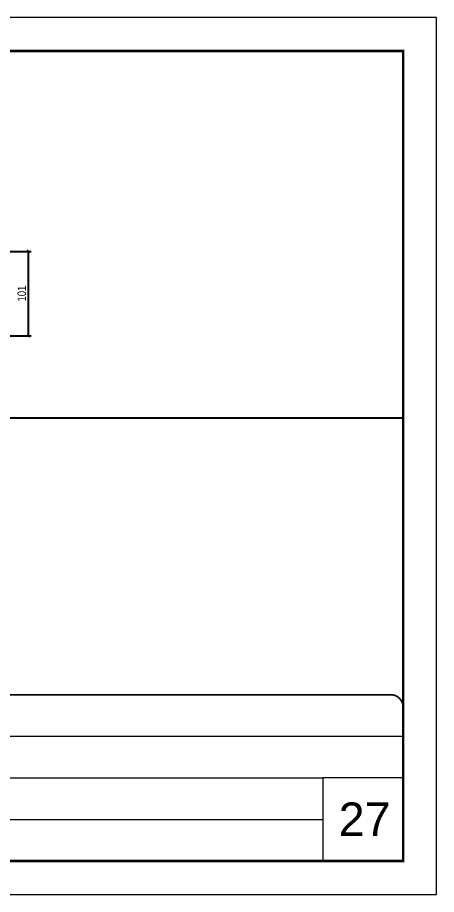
# Model space of a CAD drawing. Extents: x 3309 to 9563, y -2522 to 14608.
# Drawn here: x 7476 to 7978, y 6666 to 7716 of the extents above; entities that cross this region are included whole.
import ezdxf

# ---------------------------------------------------------------- set-up
doc = ezdxf.new("R2010")
doc.units = 0
doc.linetypes.add('CONTINUO', pattern=[0])
doc.linetypes.add('DASHED', pattern=[0.75, 0.5, -0.25])
for name, color, linetype, lineweight in [('CARIMBO', 255, 'Continuous', 9), ('Folhas', 255, 'Continuous', 9), ('SARRAFO DE PRESSAO', 251, 'DASHED', 9)]:
    doc.layers.add(name, color=color, linetype=linetype, lineweight=lineweight)
doc.layers.add('COTA', color=241, linetype='Continuous')
doc.styles.add('ARIAL', font='arial.ttf')
doc.styles.add('COTA TECNICA', font='techl___.ttf', dxfattribs={"height": 10})
doc.dimstyles.new('PAINEL', dxfattribs={"dimtxt": 10, "dimasz": 3, "dimexe": 3, "dimexo": 3, "dimgap": 3, "dimtad": 1, "dimdec": 1, "dimzin": 12, "dimdsep": 46, "dimtxsty": 'COTA TECNICA', "dimblk1": 'OBLIQUE', "dimblk2": 'OBLIQUE', "dimsah": 1, "dimcen": 0.9, "dimclrd": 4, "dimclre": 4, "dimclrt": 240, "dimadec": 1, "dimazin": 3, "dimtfac": 1, "dimtdec": 1, "dimtmove": 0, "dimatfit": 3, "dimfxl": 1, "dimtolj": 1, "dimtzin": 12, "dimarcsym": 0})

# ---------------------------------------------------------------- blocks, each defined once
blk = doc.blocks.new('9999999999')
at = {"color": 30, "linetype": 'CONTINUO'}
for p, q in [((98564.6, 34379.6), (99584, 34379.6)), ((98564.6, 34329.8), (99488, 34329.8)), ((99584, 34329.8), (99488, 34329.8)), ((99488, 34329.8), (99488, 34230.2)), ((98564.6, 34280), (99488, 34280))]:
    blk.add_line(p, q, dxfattribs=at)
at = {"color": 30, "linetype": 'CONTINUO', "const_width": 2}
blk.add_lwpolyline([(99584, 34230.2), (99584, 34414.4, 0.414214), (99569, 34429.4), (98229, 34429.4, 0.414214), (98214, 34414.4), (98214, 34245.2, 0.414214), (98229, 34230.2), (99584, 34230.2)], format="xyb", dxfattribs=at)
at = {"layer": 'Folhas'}
blk.add_lwpolyline([(98139, 34190.2), (99624, 34190.2), (99624, 35240.2), (98139, 35240.2)], close=True, dxfattribs=at)
at = {"layer": 'Folhas', "color": 30, "const_width": 3}
blk.add_lwpolyline([(98214, 34230.2), (99584, 34230.2), (99584, 35200.2), (98214, 35200.2)], close=True, dxfattribs=at)
blk = doc.blocks.new('_Oblique')
at = {"color": 0, "linetype": 'ByBlock', "lineweight": -2}
blk.add_line((-0.5, -0.5), (0.5, 0.5), dxfattribs=at)
blk = doc.blocks.new('*D2410')
at = {"layer": 'COTA', "color": 4, "lineweight": -2, "transparency": 16777216}
for p, q in [((7428.6, 7436.4), (7492.2, 7436.4)), ((7489.2, 7335.4), (7489.2, 7436.4)), ((7428.6, 7335.4), (7492.2, 7335.4))]:
    blk.add_line(p, q, dxfattribs=at)
at = {"layer": 'Defpoints', "color": 0, "transparency": 16777216}
for p in [(7425.6, 7436.4), (7489.2, 7436.4), (7425.6, 7335.4)]:
    blk.add_point(p, dxfattribs=at)
at = {"layer": 'COTA', "color": 4, "lineweight": -2, "transparency": 16777216, "xscale": 3, "yscale": 3, "zscale": 3}
for p, rotation in [((7489.2, 7436.4), 90), ((7489.2, 7335.4), 270)]:
    blk.add_blockref('_Oblique', p, dxfattribs=dict(at, rotation=rotation))
at = {"layer": 'COTA', "color": 240, "transparency": 16777216, "insert": (7481.1, 7385.9), "char_height": 10, "attachment_point": 5, "rotation": 90, "style": 'COTA TECNICA'}
blk.add_mtext('\\A1;101', dxfattribs=at)

msp = doc.modelspace()

# ---------------------------------------------------------------- linework, layer by layer
at = {"layer": 'COTA'}
msp.add_line((6567.87, 7237.27), (7937.87, 7237.27), dxfattribs=at)

# ---------------------------------------------------------------- block references
at = {"layer": 'SARRAFO DE PRESSAO', "color": 6, "linetype": 'ByBlock'}
msp.add_blockref('9999999999', (-91646.11, -27523.8), dxfattribs=at)

# ---------------------------------------------------------------- texts
at = {"layer": 'CARIMBO', "style": 'ARIAL'}
msp.add_text('27', height=40, dxfattribs=at).set_placement((7860.73, 6736.55))

# ---------------------------------------------------------------- dimensions: what is measured, and where the dimension line sits
at = {"layer": 'COTA'}
dim = msp.add_linear_dim(base=(7489.17, 7436.42), p1=(7425.6, 7335.42), p2=(7425.6, 7436.42), angle=90, dimstyle='PAINEL', dxfattribs=at)
dim.commit()
dim.dimension.update_dxf_attribs({"geometry": '*D2410', "text_midpoint": (7481.07, 7385.92)})

doc.saveas('drawing.dxf')
